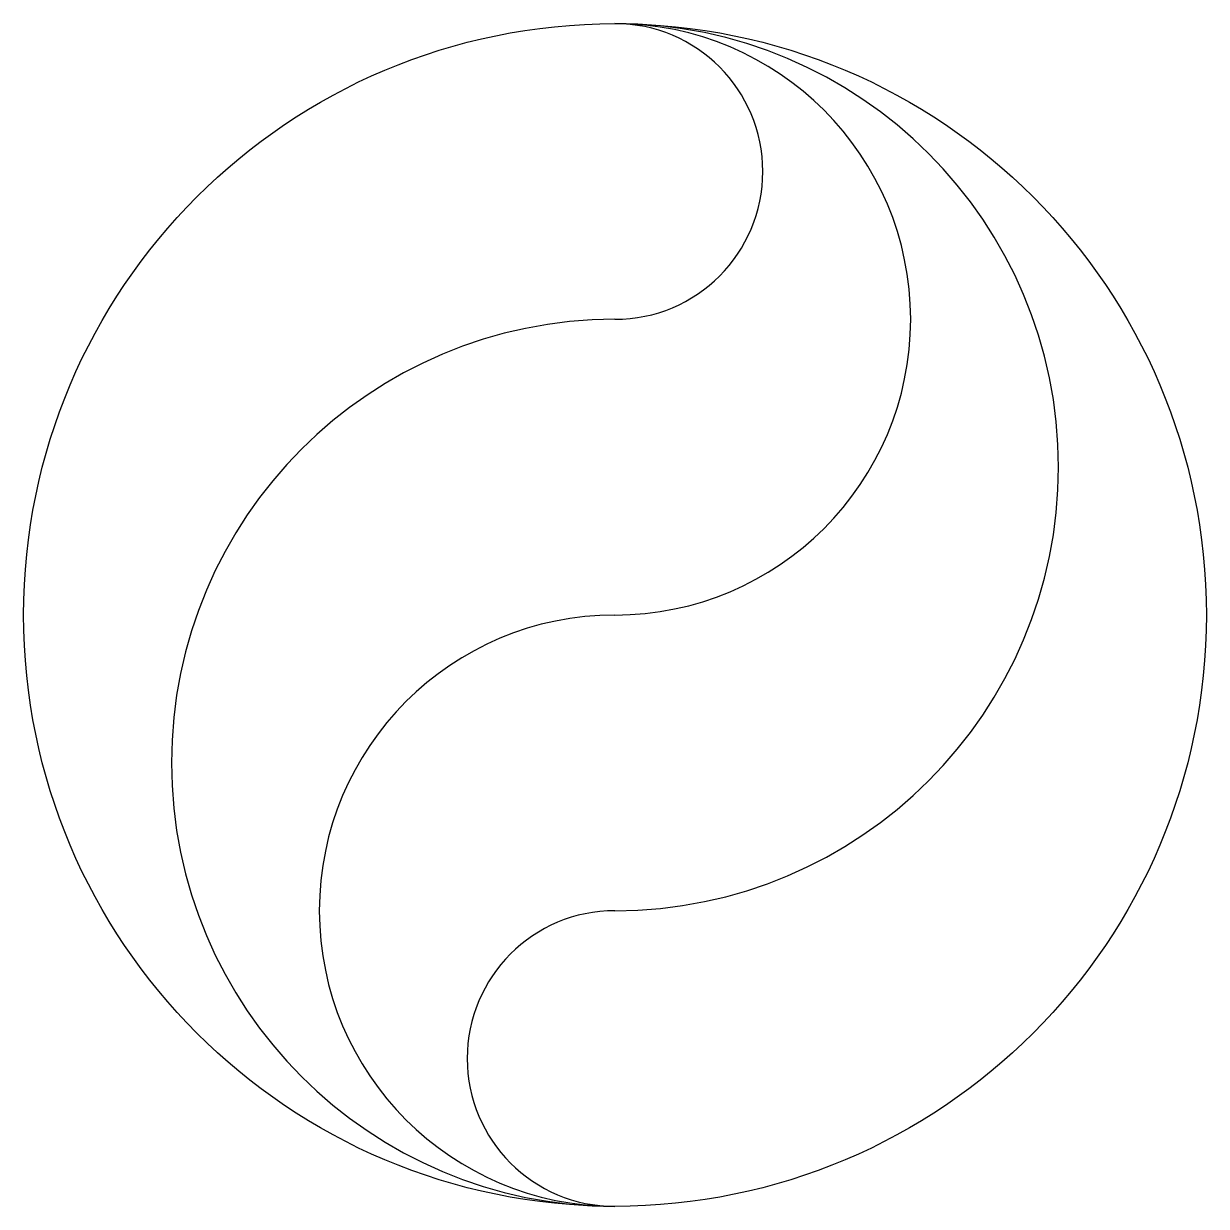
# Model space of a CAD drawing. Header units: millimetres. Extents: x 92 to 188, y 2 to 98.
import ezdxf

# ---------------------------------------------------------------- set-up
doc = ezdxf.new("R2010")
doc.units = ezdxf.units.MM
doc.layers.add('Contorno', color=7, linetype='Continuous', lineweight=25, true_color=0xffffff)

msp = doc.modelspace()

# ---------------------------------------------------------------- linework, layer by layer
at = {"layer": 'Contorno'}
msp.add_circle((140, 50), 48, dxfattribs=at)
for centre, radius, start, end in [((140, 86), 12, 270, 90), ((140, 74), 24, 270, 90), ((140, 62), 36, 270, 90), ((140, 38), 36, 90, 270), ((140, 26), 24, 90, 270), ((140, 14), 12, 90, 270)]:
    msp.add_arc(centre, radius, start, end, dxfattribs=at)

doc.saveas('drawing.dxf')
